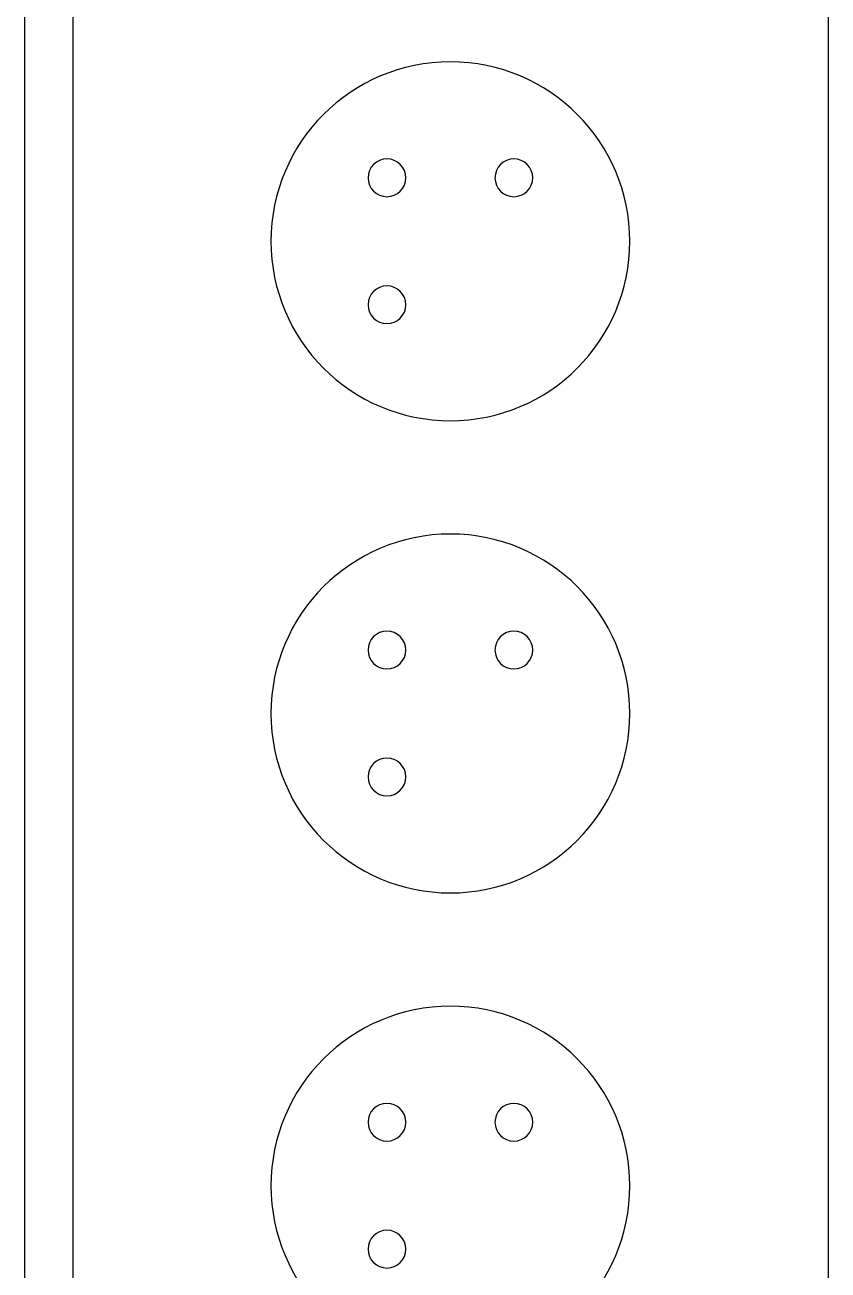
# Model space of a CAD drawing. Header units: millimetres. Extents: x 568 to 6362, y 128 to 2487.
# Drawn here: x 1117.5 to 1202.6, y 1176 to 1307.9 of the extents above; entities that cross this region are included whole.
import ezdxf

# ---------------------------------------------------------------- set-up
doc = ezdxf.new("R2010")
doc.units = ezdxf.units.MM

# ---------------------------------------------------------------- blocks, each defined once
blk = doc.blocks.new('Z$W@#153')
at = {"color": 52}
for p, q in [((0, 80), (480, 80)), ((0, 0), (480, 0))]:
    blk.add_line(p, q, dxfattribs=at)
for centre, radius in [((231, 40), 19), ((281, 40), 19), ((331, 40), 19), ((224.28, 46.72), 2), ((237.72, 46.72), 2), ((274.28, 46.72), 2), ((287.72, 46.72), 2), ((324.28, 46.72), 2), ((337.72, 46.72), 2), ((224.28, 33.28), 2), ((274.28, 33.28), 2), ((324.28, 33.28), 2)]:
    blk.add_circle(centre, radius, dxfattribs=at)

msp = doc.modelspace()

# ---------------------------------------------------------------- linework, layer by layer
msp.add_line((1117.52, 896.137), (1117.52, 1396.137))

# ---------------------------------------------------------------- block references
at = {"color": 52, "xscale": -1, "rotation": 90.00000000000001}
msp.add_blockref('Z$W@#153', (1202.582, 1515.974), dxfattribs=at)

doc.saveas('drawing.dxf')
